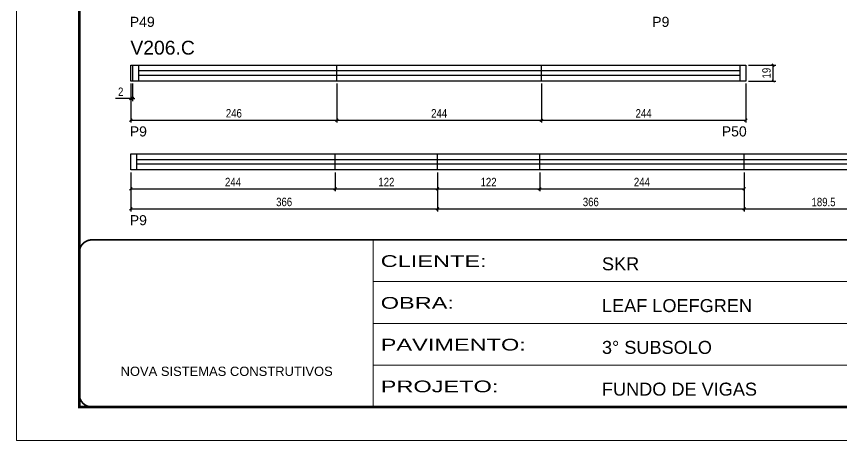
# Model space of a CAD drawing. Header units: millimetres. Extents: x 1959 to 8212, y 239 to 4735.
# Drawn here: x 3557 to 4542, y 2537 to 3042 of the extents above; entities that cross this region are included whole.
import ezdxf

# ---------------------------------------------------------------- set-up
doc = ezdxf.new("R2010")
doc.units = ezdxf.units.MM
doc.linetypes.add('CONTINUO', pattern=[0])
doc.linetypes.add('DASHED', pattern=[0.75, 0.5, -0.25])
for name, color, linetype in [('5', 5, 'Continuous'), ('COTA', 241, 'Continuous'), ('NOMENCLATURA', 7, 'Continuous'), ('Painéis', 200, 'Continuous'), ('SARR_2.2x7', 40, 'Continuous')]:
    doc.layers.add(name, color=color, linetype=linetype)
doc.layers.add('Folhas', color=255, linetype='Continuous', lineweight=9)
doc.layers.add('SARRAFO DE PRESSAO', color=251, linetype='DASHED', lineweight=9)
doc.styles.add('ARIAL', font='arial.ttf')
doc.styles.add('COTA TECNICA', font='techl___.ttf', dxfattribs={"height": 10})
doc.styles.get("Standard").update_dxf_attribs({"font": 'arial.ttf'})
doc.styles.add('Tecnologia', font='')
doc.styles.get('Tecnologia').set_extended_font_data('Forgotten Futurist')
doc.dimstyles.new('PAINEL', dxfattribs={"dimtxt": 10, "dimasz": 3, "dimexe": 3, "dimexo": 3, "dimgap": 3, "dimtad": 1, "dimdec": 1, "dimzin": 12, "dimdsep": 46, "dimtxsty": 'COTA TECNICA', "dimblk1": 'OBLIQUE', "dimblk2": 'OBLIQUE', "dimsah": 1, "dimcen": 0.9, "dimclrd": 4, "dimclre": 4, "dimclrt": 240, "dimadec": 1, "dimazin": 3, "dimtfac": 1, "dimtdec": 1, "dimtmove": 0, "dimatfit": 3, "dimfxl": 1, "dimtolj": 1, "dimtzin": 12, "dimarcsym": 0})

# ---------------------------------------------------------------- blocks, each defined once
blk = doc.blocks.new('9999999999')
at = {"color": 30, "linetype": 'CONTINUO'}
for p, q in [((98564.56, 34230.21), (98564.56, 34429.45)), ((98564.56, 34379.64), (99583.98, 34379.64)), ((98564.56, 34329.83), (99487.98, 34329.83)), ((98564.56, 34280.02), (99487.98, 34280.02))]:
    blk.add_line(p, q, dxfattribs=at)
at = {"color": 30, "linetype": 'CONTINUO', "const_width": 2}
blk.add_lwpolyline([(99583.98, 34230.21), (99583.98, 34414.45, 0.414214), (99568.98, 34429.45), (98228.98, 34429.45, 0.414214), (98213.98, 34414.45), (98213.98, 34245.21, 0.414214), (98228.98, 34230.21), (99583.98, 34230.21)], format="xyb", dxfattribs=at)
at = {"layer": 'Folhas'}
blk.add_lwpolyline([(98138.98, 34190.21), (99623.98, 34190.21), (99623.98, 35240.21), (98138.98, 35240.21)], close=True, dxfattribs=at)
at = {"layer": 'Folhas', "color": 30, "const_width": 3}
blk.add_lwpolyline([(98213.98, 34230.21), (99583.98, 34230.21), (99583.98, 35200.21), (98213.98, 35200.21)], close=True, dxfattribs=at)
at = {"color": 7, "linetype": 'Continuous', "ltscale": 5, "style": 'ARIAL'}
for s, height, p in [('SKR', 15.483, (98837.68, 34393.13)), ('LEAF LOEFGREN', 15.4829, (98837.68, 34343.32)), ('3° SUBSOLO', 15.483, (98837.68, 34293.51)), ('NOVA SISTEMAS CONSTRUTIVOS', 11.0592, (98263.19, 34267.21)), ('FUNDO DE VIGAS', 15.4829, (98837.68, 34243.7))]:
    blk.add_text(s, height=height, dxfattribs=at).set_placement(p)
at = {"layer": 'Folhas', "color": 7, "style": 'Tecnologia', "width": 1.5}
for s, p in [('CLIENTE:', (98573.65, 34397.17)), ('OBRA:', (98573.65, 34347.31)), ('PAVIMENTO:', (98573.65, 34297.5)), ('PROJETO:', (98573.65, 34247.69))]:
    blk.add_text(s, height=14, dxfattribs=at).set_placement(p)
blk = doc.blocks.new('_Oblique')
at = {"color": 0, "linetype": 'ByBlock', "lineweight": -2}
blk.add_line((-0.5, -0.5), (0.5, 0.5), dxfattribs=at)
blk = doc.blocks.new('*D45')
at = {"layer": 'COTA', "color": 4, "lineweight": -2, "transparency": 16777216}
for p, q in [((4430.67, 2984.29), (4463.44, 2984.29)), ((4460.44, 2965.29), (4460.44, 2984.29)), ((4430.67, 2965.29), (4463.44, 2965.29))]:
    blk.add_line(p, q, dxfattribs=at)
at = {"layer": 'Defpoints', "color": 0, "transparency": 16777216}
for p in [(4427.67, 2984.29), (4460.44, 2984.29), (4427.67, 2965.29)]:
    blk.add_point(p, dxfattribs=at)
at = {"layer": 'COTA', "color": 4, "lineweight": -2, "transparency": 16777216, "xscale": 3, "yscale": 3, "zscale": 3}
for p, rotation in [((4460.44, 2984.29), 90), ((4460.44, 2965.29), 270)]:
    blk.add_blockref('_Oblique', p, dxfattribs=dict(at, rotation=rotation))
at = {"layer": 'COTA', "color": 240, "transparency": 16777216, "insert": (4452.35, 2974.79), "char_height": 10, "attachment_point": 5, "rotation": 90, "style": 'COTA TECNICA'}
blk.add_mtext('\\A1;19', dxfattribs=at)
blk = doc.blocks.new('*D47')
at = {"layer": 'COTA', "color": 4, "lineweight": -2, "transparency": 16777216}
for p, q in [((3693.67, 2962.29), (3693.67, 2915.71)), ((3939.67, 2962.29), (3939.67, 2915.71)), ((3693.67, 2918.71), (3939.67, 2918.71))]:
    blk.add_line(p, q, dxfattribs=at)
at = {"layer": 'Defpoints', "color": 0, "transparency": 16777216}
for p in [(3693.67, 2965.29), (3939.67, 2965.29), (3939.67, 2918.71)]:
    blk.add_point(p, dxfattribs=at)
at = {"layer": 'COTA', "color": 4, "lineweight": -2, "transparency": 16777216, "xscale": 3, "yscale": 3, "zscale": 3, "rotation": 180}
blk.add_blockref('_Oblique', (3693.67, 2918.71), dxfattribs=at)
at = {"layer": 'COTA', "color": 4, "lineweight": -2, "transparency": 16777216, "xscale": 3, "yscale": 3, "zscale": 3}
blk.add_blockref('_Oblique', (3939.67, 2918.71), dxfattribs=at)
at = {"layer": 'COTA', "color": 240, "transparency": 16777216, "insert": (3816.67, 2926.82), "char_height": 10, "attachment_point": 5, "style": 'COTA TECNICA'}
blk.add_mtext('\\A1;246', dxfattribs=at)
blk = doc.blocks.new('*D48')
at = {"layer": 'COTA', "color": 4, "lineweight": -2, "transparency": 16777216}
for p, q in [((3939.67, 2962.29), (3939.67, 2915.71)), ((4183.67, 2962.29), (4183.67, 2915.71)), ((3939.67, 2918.71), (4183.67, 2918.71))]:
    blk.add_line(p, q, dxfattribs=at)
at = {"layer": 'Defpoints', "color": 0, "transparency": 16777216}
for p in [(3939.67, 2965.29), (4183.67, 2965.29), (4183.67, 2918.71)]:
    blk.add_point(p, dxfattribs=at)
at = {"layer": 'COTA', "color": 4, "lineweight": -2, "transparency": 16777216, "xscale": 3, "yscale": 3, "zscale": 3, "rotation": 180}
blk.add_blockref('_Oblique', (3939.67, 2918.71), dxfattribs=at)
at = {"layer": 'COTA', "color": 4, "lineweight": -2, "transparency": 16777216, "xscale": 3, "yscale": 3, "zscale": 3}
blk.add_blockref('_Oblique', (4183.67, 2918.71), dxfattribs=at)
at = {"layer": 'COTA', "color": 240, "transparency": 16777216, "insert": (4061.67, 2926.79), "char_height": 10, "attachment_point": 5, "style": 'COTA TECNICA'}
blk.add_mtext('\\A1;244', dxfattribs=at)
blk = doc.blocks.new('*D46')
at = {"layer": 'COTA', "color": 4, "lineweight": -2, "transparency": 16777216}
for p, q in [((4183.67, 2962.29), (4183.67, 2915.71)), ((4427.67, 2962.29), (4427.67, 2915.71)), ((4183.67, 2918.71), (4427.67, 2918.71))]:
    blk.add_line(p, q, dxfattribs=at)
at = {"layer": 'Defpoints', "color": 0, "transparency": 16777216}
for p in [(4183.67, 2965.29), (4427.67, 2965.29), (4427.67, 2918.71)]:
    blk.add_point(p, dxfattribs=at)
at = {"layer": 'COTA', "color": 4, "lineweight": -2, "transparency": 16777216, "xscale": 3, "yscale": 3, "zscale": 3, "rotation": 180}
blk.add_blockref('_Oblique', (4183.67, 2918.71), dxfattribs=at)
at = {"layer": 'COTA', "color": 4, "lineweight": -2, "transparency": 16777216, "xscale": 3, "yscale": 3, "zscale": 3}
blk.add_blockref('_Oblique', (4427.67, 2918.71), dxfattribs=at)
at = {"layer": 'COTA', "color": 240, "transparency": 16777216, "insert": (4305.67, 2926.79), "char_height": 10, "attachment_point": 5, "style": 'COTA TECNICA'}
blk.add_mtext('\\A1;244', dxfattribs=at)
blk = doc.blocks.new('*D49')
at = {"layer": 'COTA', "color": 4, "lineweight": -2, "transparency": 16777216}
for p, q in [((3693.67, 2962.29), (3693.67, 2941.5)), ((3695.67, 2962.29), (3695.67, 2941.5)), ((3693.67, 2944.5), (3675.56, 2944.5)), ((3695.67, 2944.5), (3693.67, 2944.5)), ((3695.67, 2944.5), (3698.67, 2944.5))]:
    blk.add_line(p, q, dxfattribs=at)
at = {"layer": 'Defpoints', "color": 0, "transparency": 16777216}
for p in [(3693.67, 2965.29), (3695.67, 2965.29), (3693.67, 2944.5)]:
    blk.add_point(p, dxfattribs=at)
at = {"layer": 'COTA', "color": 4, "lineweight": -2, "transparency": 16777216, "xscale": 3, "yscale": 3, "zscale": 3}
blk.add_blockref('_Oblique', (3693.67, 2944.5), dxfattribs=at)
at = {"layer": 'COTA', "color": 4, "lineweight": -2, "transparency": 16777216, "xscale": 3, "yscale": 3, "zscale": 3, "rotation": 180}
blk.add_blockref('_Oblique', (3695.67, 2944.5), dxfattribs=at)
at = {"layer": 'COTA', "color": 240, "transparency": 16777216, "insert": (3681.62, 2952.5), "char_height": 10, "attachment_point": 5, "style": 'COTA TECNICA'}
blk.add_mtext('\\A1;2', dxfattribs=at)
blk = doc.blocks.new('*D51')
at = {"layer": 'COTA', "color": 4, "lineweight": -2, "transparency": 16777216}
for p, q in [((3693.67, 2856.41), (3693.67, 2809.84)), ((4059.67, 2856.41), (4059.67, 2809.84)), ((3693.67, 2812.84), (4059.67, 2812.84))]:
    blk.add_line(p, q, dxfattribs=at)
at = {"layer": 'Defpoints', "color": 0, "transparency": 16777216}
for p in [(3693.67, 2859.41), (4059.67, 2859.41), (4059.67, 2812.84)]:
    blk.add_point(p, dxfattribs=at)
at = {"layer": 'COTA', "color": 4, "lineweight": -2, "transparency": 16777216, "xscale": 3, "yscale": 3, "zscale": 3, "rotation": 180}
blk.add_blockref('_Oblique', (3693.67, 2812.84), dxfattribs=at)
at = {"layer": 'COTA', "color": 4, "lineweight": -2, "transparency": 16777216, "xscale": 3, "yscale": 3, "zscale": 3}
blk.add_blockref('_Oblique', (4059.67, 2812.84), dxfattribs=at)
at = {"layer": 'COTA', "color": 240, "transparency": 16777216, "insert": (3876.67, 2821.06), "char_height": 10, "attachment_point": 5, "style": 'COTA TECNICA'}
blk.add_mtext('\\A1;366', dxfattribs=at)
blk = doc.blocks.new('*D52')
at = {"layer": 'COTA', "color": 4, "lineweight": -2, "transparency": 16777216}
for p, q in [((4059.67, 2856.41), (4059.67, 2809.84)), ((4425.67, 2856.41), (4425.67, 2809.84)), ((4059.67, 2812.84), (4425.67, 2812.84))]:
    blk.add_line(p, q, dxfattribs=at)
at = {"layer": 'Defpoints', "color": 0, "transparency": 16777216}
for p in [(4059.67, 2859.41), (4425.67, 2859.41), (4425.67, 2812.84)]:
    blk.add_point(p, dxfattribs=at)
at = {"layer": 'COTA', "color": 4, "lineweight": -2, "transparency": 16777216, "xscale": 3, "yscale": 3, "zscale": 3, "rotation": 180}
blk.add_blockref('_Oblique', (4059.67, 2812.84), dxfattribs=at)
at = {"layer": 'COTA', "color": 4, "lineweight": -2, "transparency": 16777216, "xscale": 3, "yscale": 3, "zscale": 3}
blk.add_blockref('_Oblique', (4425.67, 2812.84), dxfattribs=at)
at = {"layer": 'COTA', "color": 240, "transparency": 16777216, "insert": (4242.67, 2821.06), "char_height": 10, "attachment_point": 5, "style": 'COTA TECNICA'}
blk.add_mtext('\\A1;366', dxfattribs=at)
blk = doc.blocks.new('*D53')
at = {"layer": 'COTA', "color": 4, "lineweight": -2, "transparency": 16777216}
for p, q in [((4425.67, 2856.41), (4425.67, 2809.84)), ((4615.17, 2856.41), (4615.17, 2809.84)), ((4425.67, 2812.84), (4615.17, 2812.84))]:
    blk.add_line(p, q, dxfattribs=at)
at = {"layer": 'Defpoints', "color": 0, "transparency": 16777216}
for p in [(4425.67, 2859.41), (4615.17, 2859.41), (4615.17, 2812.84)]:
    blk.add_point(p, dxfattribs=at)
at = {"layer": 'COTA', "color": 4, "lineweight": -2, "transparency": 16777216, "xscale": 3, "yscale": 3, "zscale": 3, "rotation": 180}
blk.add_blockref('_Oblique', (4425.67, 2812.84), dxfattribs=at)
at = {"layer": 'COTA', "color": 4, "lineweight": -2, "transparency": 16777216, "xscale": 3, "yscale": 3, "zscale": 3}
blk.add_blockref('_Oblique', (4615.17, 2812.84), dxfattribs=at)
at = {"layer": 'COTA', "color": 240, "transparency": 16777216, "insert": (4520.42, 2820.97), "char_height": 10, "attachment_point": 5, "style": 'COTA TECNICA'}
blk.add_mtext('\\A1;189.5', dxfattribs=at)
blk = doc.blocks.new('*D54')
at = {"layer": 'COTA', "color": 4, "lineweight": -2, "transparency": 16777216}
for p, q in [((3693.67, 2856.41), (3693.67, 2833.84)), ((3937.67, 2856.41), (3937.67, 2833.84)), ((3693.67, 2836.84), (3937.67, 2836.84))]:
    blk.add_line(p, q, dxfattribs=at)
at = {"layer": 'Defpoints', "color": 0, "transparency": 16777216}
for p in [(3693.67, 2859.41), (3937.67, 2859.41), (3937.67, 2836.84)]:
    blk.add_point(p, dxfattribs=at)
at = {"layer": 'COTA', "color": 4, "lineweight": -2, "transparency": 16777216, "xscale": 3, "yscale": 3, "zscale": 3, "rotation": 180}
blk.add_blockref('_Oblique', (3693.67, 2836.84), dxfattribs=at)
at = {"layer": 'COTA', "color": 4, "lineweight": -2, "transparency": 16777216, "xscale": 3, "yscale": 3, "zscale": 3}
blk.add_blockref('_Oblique', (3937.67, 2836.84), dxfattribs=at)
at = {"layer": 'COTA', "color": 240, "transparency": 16777216, "insert": (3815.67, 2844.91), "char_height": 10, "attachment_point": 5, "style": 'COTA TECNICA'}
blk.add_mtext('\\A1;244', dxfattribs=at)
blk = doc.blocks.new('*D55')
at = {"layer": 'COTA', "color": 4, "lineweight": -2, "transparency": 16777216}
for p, q in [((3937.67, 2856.41), (3937.67, 2833.84)), ((4059.67, 2856.41), (4059.67, 2833.84)), ((3937.67, 2836.84), (4059.67, 2836.84))]:
    blk.add_line(p, q, dxfattribs=at)
at = {"layer": 'Defpoints', "color": 0, "transparency": 16777216}
for p in [(3937.67, 2859.41), (4059.67, 2859.41), (4059.67, 2836.84)]:
    blk.add_point(p, dxfattribs=at)
at = {"layer": 'COTA', "color": 4, "lineweight": -2, "transparency": 16777216, "xscale": 3, "yscale": 3, "zscale": 3, "rotation": 180}
blk.add_blockref('_Oblique', (3937.67, 2836.84), dxfattribs=at)
at = {"layer": 'COTA', "color": 4, "lineweight": -2, "transparency": 16777216, "xscale": 3, "yscale": 3, "zscale": 3}
blk.add_blockref('_Oblique', (4059.67, 2836.84), dxfattribs=at)
at = {"layer": 'COTA', "color": 240, "transparency": 16777216, "insert": (3998.67, 2844.89), "char_height": 10, "attachment_point": 5, "style": 'COTA TECNICA'}
blk.add_mtext('\\A1;122', dxfattribs=at)
blk = doc.blocks.new('*D56')
at = {"layer": 'COTA', "color": 4, "lineweight": -2, "transparency": 16777216}
for p, q in [((4059.67, 2856.41), (4059.67, 2833.84)), ((4181.67, 2856.41), (4181.67, 2833.84)), ((4059.67, 2836.84), (4181.67, 2836.84))]:
    blk.add_line(p, q, dxfattribs=at)
at = {"layer": 'Defpoints', "color": 0, "transparency": 16777216}
for p in [(4059.67, 2859.41), (4181.67, 2859.41), (4181.67, 2836.84)]:
    blk.add_point(p, dxfattribs=at)
at = {"layer": 'COTA', "color": 4, "lineweight": -2, "transparency": 16777216, "xscale": 3, "yscale": 3, "zscale": 3, "rotation": 180}
blk.add_blockref('_Oblique', (4059.67, 2836.84), dxfattribs=at)
at = {"layer": 'COTA', "color": 4, "lineweight": -2, "transparency": 16777216, "xscale": 3, "yscale": 3, "zscale": 3}
blk.add_blockref('_Oblique', (4181.67, 2836.84), dxfattribs=at)
at = {"layer": 'COTA', "color": 240, "transparency": 16777216, "insert": (4120.67, 2844.89), "char_height": 10, "attachment_point": 5, "style": 'COTA TECNICA'}
blk.add_mtext('\\A1;122', dxfattribs=at)
blk = doc.blocks.new('*D57')
at = {"layer": 'COTA', "color": 4, "lineweight": -2, "transparency": 16777216}
for p, q in [((4181.67, 2856.41), (4181.67, 2833.84)), ((4425.67, 2856.41), (4425.67, 2833.84)), ((4181.67, 2836.84), (4425.67, 2836.84))]:
    blk.add_line(p, q, dxfattribs=at)
at = {"layer": 'Defpoints', "color": 0, "transparency": 16777216}
for p in [(4181.67, 2859.41), (4425.67, 2859.41), (4425.67, 2836.84)]:
    blk.add_point(p, dxfattribs=at)
at = {"layer": 'COTA', "color": 4, "lineweight": -2, "transparency": 16777216, "xscale": 3, "yscale": 3, "zscale": 3, "rotation": 180}
blk.add_blockref('_Oblique', (4181.67, 2836.84), dxfattribs=at)
at = {"layer": 'COTA', "color": 4, "lineweight": -2, "transparency": 16777216, "xscale": 3, "yscale": 3, "zscale": 3}
blk.add_blockref('_Oblique', (4425.67, 2836.84), dxfattribs=at)
at = {"layer": 'COTA', "color": 240, "transparency": 16777216, "insert": (4303.67, 2844.91), "char_height": 10, "attachment_point": 5, "style": 'COTA TECNICA'}
blk.add_mtext('\\A1;244', dxfattribs=at)

msp = doc.modelspace()

# ---------------------------------------------------------------- linework, layer by layer
at = {"layer": 'Painéis', "linetype": 'ByBlock'}
for p, q in [((3695.67, 2984.29), (3695.67, 2965.29)), ((3939.67, 2965.29), (3939.67, 2984.29)), ((4183.67, 2965.29), (4183.67, 2984.29)), ((3693.67, 2878.41), (4859.17, 2878.41)), ((3693.67, 2859.41), (3693.67, 2878.41)), ((3937.67, 2859.41), (3937.67, 2878.41)), ((4059.67, 2859.41), (4059.67, 2878.41)), ((4181.67, 2859.41), (4181.67, 2878.41)), ((4425.67, 2859.41), (4425.67, 2878.41)), ((4859.17, 2859.41), (3693.67, 2859.41))]:
    msp.add_line(p, q, dxfattribs=at)
msp.add_lwpolyline([(3693.67, 2984.29), (4427.67, 2984.29), (4427.67, 2965.29), (3693.67, 2965.29)], close=True, dxfattribs=at)
at = {"layer": 'SARR_2.2x7', "linetype": 'Continuous'}
for p, q in [((3702.67, 2984.29), (3702.67, 2965.29)), ((4420.67, 2984.29), (4420.67, 2965.29)), ((3939.67, 2977.29), (3702.67, 2977.29)), ((4183.67, 2977.29), (3939.67, 2977.29)), ((4420.67, 2977.29), (4183.67, 2977.29)), ((3702.67, 2972.29), (3939.67, 2972.29)), ((3939.67, 2972.29), (4183.67, 2972.29)), ((4183.67, 2972.29), (4420.67, 2972.29)), ((3700.67, 2878.41), (3700.67, 2859.41)), ((4059.67, 2871.41), (3700.67, 2871.41)), ((3700.67, 2866.41), (4059.67, 2866.41)), ((4425.67, 2871.41), (4059.67, 2871.41)), ((4059.67, 2866.41), (4425.67, 2866.41)), ((4615.17, 2871.41), (4425.67, 2871.41)), ((4425.67, 2866.41), (4615.17, 2866.41))]:
    msp.add_line(p, q, dxfattribs=at)

# ---------------------------------------------------------------- block references
at = {"layer": 'SARRAFO DE PRESSAO', "color": 6, "linetype": 'ByBlock'}
msp.add_blockref('9999999999', (-94581.71, -31653.56), dxfattribs=at)

# ---------------------------------------------------------------- texts
at = {"layer": '5', "linetype": 'Continuous'}
for s, p in [('P49', (3692.41, 3029.94)), ('P9', (4315.93, 3029.94)), ('P9', (3692.41, 2899.25)), ('P50', (4398.93, 2899.25)), ('P9', (3692.41, 2793.37))]:
    msp.add_text(s, height=12, rotation=359.99996, dxfattribs=at).set_placement(p)
at = {"layer": 'NOMENCLATURA', "linetype": 'Continuous'}
msp.add_text('V206.C', height=16.5, dxfattribs=at).set_placement((3693.2, 2996.86))

# ---------------------------------------------------------------- dimensions: what is measured, and where the dimension line sits
at = {"layer": 'COTA'}
dim = msp.add_linear_dim(base=(4460.44, 2984.29), p1=(4427.67, 2965.29), p2=(4427.67, 2984.29), angle=90, dimstyle='PAINEL', dxfattribs=at)
dim.commit()
dim.dimension.update_dxf_attribs({"geometry": '*D45', "text_midpoint": (4452.35, 2974.79)})
for base, p1, p2, picture, middle in [((3693.67, 2944.5), (3695.67, 2965.29), (3693.67, 2965.29), '*D49', (3681.62, 2952.5)), ((3939.67, 2918.71), (3693.67, 2965.29), (3939.67, 2965.29), '*D47', (3816.67, 2926.82)), ((4059.67, 2812.84), (3693.67, 2859.41), (4059.67, 2859.41), '*D51', (3876.67, 2821.06)), ((3937.67, 2836.84), (3693.67, 2859.41), (3937.67, 2859.41), '*D54', (3815.67, 2844.91))]:
    dim = msp.add_linear_dim(base=base, p1=p1, p2=p2, dimstyle='PAINEL', dxfattribs=at)
    dim.commit()
    dim.dimension.update_dxf_attribs({"geometry": picture, "text_midpoint": middle})
for base, p1, p2, picture, middle in [((4183.67, 2918.71), (3939.67, 2965.29), (4183.67, 2965.29), '*D48', (4061.67, 2926.79)), ((4427.67, 2918.71), (4183.67, 2965.29), (4427.67, 2965.29), '*D46', (4305.67, 2926.79)), ((4059.67, 2836.84), (3937.67, 2859.41), (4059.67, 2859.41), '*D55', (3998.67, 2844.89)), ((4425.67, 2812.84), (4059.67, 2859.41), (4425.67, 2859.41), '*D52', (4242.67, 2821.06)), ((4181.67, 2836.84), (4059.67, 2859.41), (4181.67, 2859.41), '*D56', (4120.67, 2844.89)), ((4425.67, 2836.84), (4181.67, 2859.41), (4425.67, 2859.41), '*D57', (4303.67, 2844.91)), ((4615.17, 2812.84), (4425.67, 2859.41), (4615.17, 2859.41), '*D53', (4520.42, 2820.97))]:
    dim = msp.add_linear_dim(base=base, p1=p1, p2=p2, dimstyle='PAINEL', override={"dimtmove": 1}, dxfattribs=at)
    dim.commit()
    dim.dimension.update_dxf_attribs({"geometry": picture, "text_midpoint": middle})

doc.saveas('drawing.dxf')
